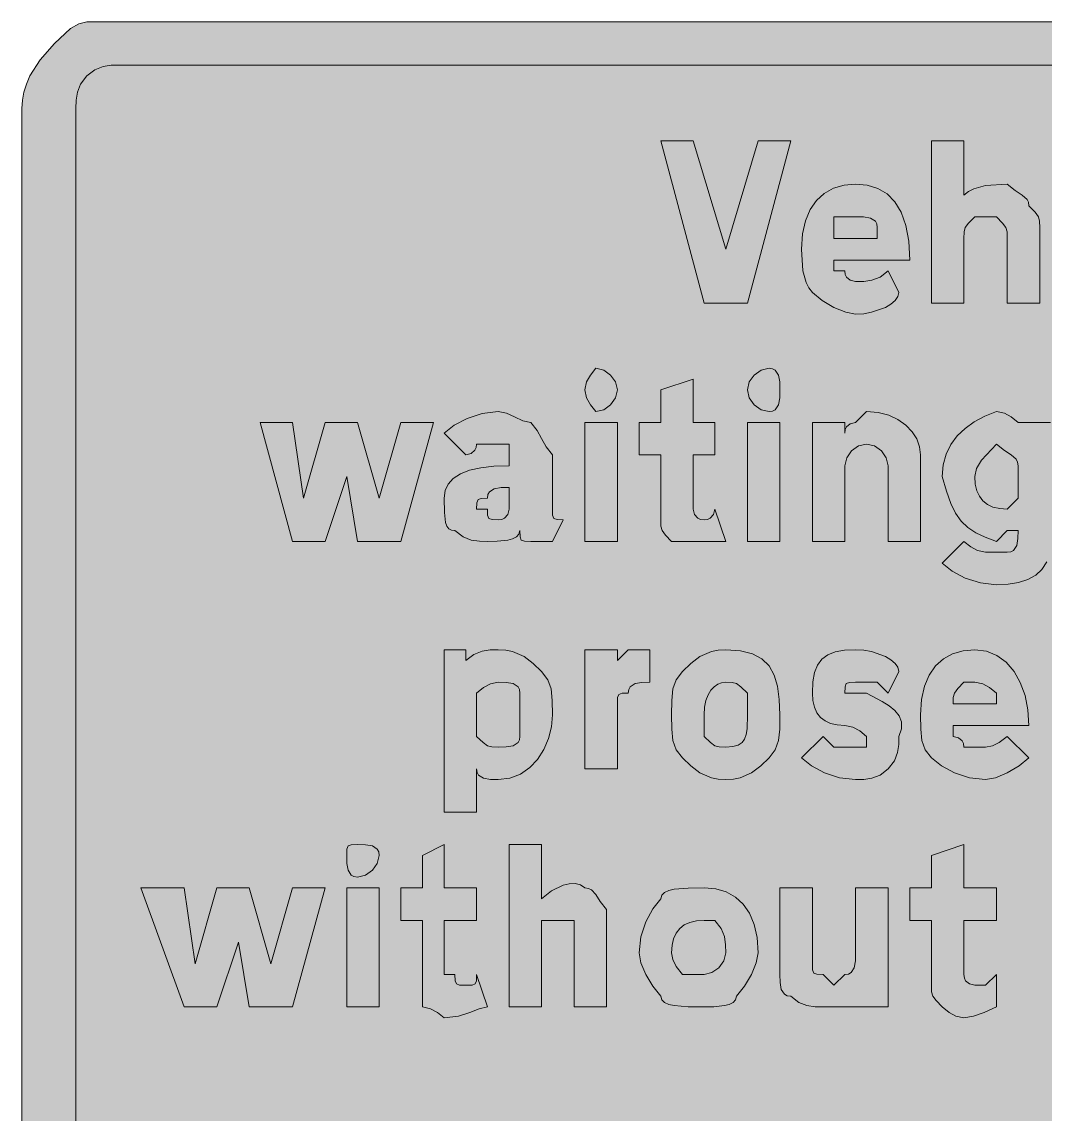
# Model space of a CAD drawing. Header units: metres. Extents: x 169 to 396, y 11 to 263.
# Drawn here: x 168.8 to 282.1, y 141.5 to 262.6 of the extents above; entities that cross this region are included whole.
import ezdxf

# ---------------------------------------------------------------- set-up
doc = ezdxf.new("R2010")
doc.units = ezdxf.units.M
doc.layers.add('FILL_RED_FF0000', color=7, linetype='Continuous', true_color=0xff0000)
doc.layers.add('FILL_WHITE_FFFFFF', color=7, linetype='Continuous', true_color=0xffffff)

msp = doc.modelspace()

# ---------------------------------------------------------------- hatches: boundary and pattern name
at = {"layer": 'FILL_RED_FF0000', "true_color": 0xff0000}
h = msp.add_hatch(color=7, dxfattribs=at)
h.dxf.hatch_style = 1
h.paths.add_polyline_path([(395.55, 16.56), (394.84, 15.68), (394.35, 14.91), (393.86, 14.37), (393.55, 14.21), (393.15, 14.16), (391.35, 12.51), (390.45, 11.97), (389.55, 11.76), (388.65, 11.07), (387.75, 10.71), (386.85, 10.58), (385.95, 10.56), (179.55, 10.56), (178.65, 10.62), (177.75, 10.78), (176.85, 11.07), (175.95, 11.46), (174.15, 12.58), (172.35, 14.16), (171.47, 14.37), (170.7, 14.91), (170.16, 15.68), (169.95, 16.56), (169.76, 17.46), (169.35, 18.36), (168.94, 19.26), (168.75, 20.16), (168.75, 252.96), (168.81, 253.86), (168.98, 254.76), (169.26, 255.66), (169.65, 256.56), (170.78, 258.36), (172.35, 260.16), (174.15, 261.81), (175.05, 262.35), (175.95, 262.56), (179.55, 262.56), (385.95, 262.56), (387.75, 262.52), (389.55, 262.26), (390.45, 261.97), (391.35, 261.55), (392.25, 260.95), (393.15, 260.16), (393.86, 259.26), (394.35, 258.36), (394.84, 257.46), (395.55, 256.56), (395.55, 252.96), (395.55, 20.16), (395.55, 16.56)])
h.paths.add_polyline_path([(174.77, 19.26), (174.9, 18.36), (175.26, 17.46), (175.95, 16.56), (177.15, 16.56), (177.86, 15.87), (178.35, 15.51), (178.84, 15.38), (179.55, 15.36), (385.95, 15.36), (386.85, 15.55), (387.75, 15.96), (388.65, 16.37), (389.55, 16.56), (390.24, 17.46), (390.6, 18.36), (390.73, 19.26), (390.75, 20.16), (390.75, 252.96), (390.73, 253.86), (390.6, 254.76), (390.24, 255.66), (389.55, 256.56), (388.84, 257.25), (388.35, 257.61), (387.86, 257.74), (387.15, 257.76), (385.95, 257.76), (179.55, 257.76), (178.65, 257.74), (177.75, 257.61), (176.85, 257.25), (175.95, 256.56), (175.26, 255.66), (174.9, 254.76), (174.77, 253.86), (174.75, 252.96), (174.75, 20.16), (174.77, 19.26)], flags=16)
h = msp.add_hatch(color=7, dxfattribs=at)
h.dxf.hatch_style = 1
h.paths.add_polyline_path([(246.75, 231.36), (244.35, 231.36), (239.55, 249.36), (243.15, 249.36), (246.75, 237.36), (250.35, 249.36), (253.95, 249.36), (249.15, 231.36), (246.75, 231.36)])
h = msp.add_hatch(color=7, dxfattribs=at)
h.dxf.hatch_style = 1
h.paths.add_polyline_path([(273.65, 243.76), (274.24, 244.05), (275.55, 244.41), (277.95, 244.56), (278.83, 243.85), (279.6, 243.36), (280.14, 242.87), (280.3, 242.56), (280.35, 242.16), (281.04, 241.45), (281.4, 240.96), (281.53, 240.47), (281.55, 239.76), (281.55, 231.36), (277.95, 231.36), (277.95, 238.56), (277.93, 239.27), (277.8, 239.76), (277.44, 240.25), (276.75, 240.96), (275.55, 240.96), (274.35, 240.96), (273.66, 240.25), (273.3, 239.76), (273.17, 239.27), (273.15, 238.56), (273.15, 231.36), (269.55, 231.36), (269.55, 249.36), (273.15, 249.36), (273.15, 243.36), (273.65, 243.76)])
h = msp.add_hatch(color=7, dxfattribs=at)
h.dxf.hatch_style = 1
h.paths.add_polyline_path([(258.75, 234.96), (259.95, 234.96), (260, 234.56), (260.14, 234.27), (260.55, 233.91), (261.15, 233.76), (262.05, 233.78), (262.95, 233.91), (263.85, 234.27), (264.75, 234.96), (265.95, 232.56), (265.84, 232.11), (265.54, 231.68), (265.06, 231.27), (264.45, 230.91), (262.91, 230.37), (262.05, 230.21), (261.15, 230.16), (260.06, 230.37), (258.75, 230.91), (257.44, 231.68), (256.35, 232.56), (255.95, 233.06), (255.66, 233.65), (255.3, 234.96), (255.15, 237.36), (255.26, 239.05), (255.58, 240.51), (256.1, 241.75), (256.8, 242.76), (257.67, 243.55), (258.69, 244.11), (259.86, 244.45), (261.15, 244.56), (262.44, 244.45), (263.61, 244.09), (264.63, 243.48), (265.5, 242.61), (266.2, 241.45), (266.72, 240), (267.04, 238.24), (267.15, 236.16), (258.75, 236.16), (258.75, 234.96)])
h.paths.add_polyline_path([(263.55, 239.76), (263.5, 240.16), (263.34, 240.45), (262.8, 240.81), (262.03, 240.94), (261.15, 240.96), (258.75, 240.96), (258.75, 238.56), (263.55, 238.56), (263.55, 239.76)], flags=16)
h = msp.add_hatch(color=7, dxfattribs=at)
h.dxf.hatch_style = 1
h.paths.add_polyline_path([(234.54, 220.88), (234, 220.11), (233.23, 219.57), (232.35, 219.36), (231.75, 220.11), (231.34, 220.88), (231.15, 221.76), (231.34, 222.64), (231.75, 223.41), (232.35, 224.16), (233.23, 223.95), (234, 223.41), (234.54, 222.64), (234.75, 221.76), (234.54, 220.88)])
h = msp.add_hatch(color=7, dxfattribs=at)
h.dxf.hatch_style = 1
h.paths.add_polyline_path([(252.73, 220.88), (252.6, 220.11), (252.24, 219.57), (251.95, 219.41), (251.55, 219.36), (250.67, 219.57), (249.9, 220.11), (249.36, 220.88), (249.15, 221.76), (249.36, 222.64), (249.9, 223.41), (250.67, 223.95), (251.55, 224.16), (251.95, 224.11), (252.24, 223.95), (252.6, 223.41), (252.73, 222.64), (252.75, 221.76), (252.73, 220.88)])
h = msp.add_hatch(color=7, dxfattribs=at)
h.dxf.hatch_style = 1
h.paths.add_polyline_path([(245.55, 218.16), (245.55, 214.56), (243.15, 214.56), (243.15, 209.76), (243.15, 208.56), (243.3, 207.96), (243.66, 207.55), (243.95, 207.41), (244.35, 207.36), (244.75, 207.41), (245.04, 207.55), (245.4, 207.96), (245.55, 208.56), (246.75, 204.96), (243.15, 204.96), (240.75, 204.96), (240.06, 205.67), (239.7, 206.16), (239.57, 206.65), (239.55, 207.36), (239.55, 214.56), (237.15, 214.56), (237.15, 218.16), (239.55, 218.16), (239.55, 221.76), (243.15, 222.96), (243.15, 218.16), (245.55, 218.16)])
h = msp.add_hatch(color=7, dxfattribs=at)
h.dxf.hatch_style = 1
h.paths.add_polyline_path([(225.15, 204.96), (224.46, 204.98), (224.1, 205.11), (223.97, 205.47), (223.95, 206.16), (223.84, 205.76), (223.56, 205.47), (223.13, 205.25), (222.6, 205.11), (221.42, 204.98), (220.35, 204.96), (219.45, 204.98), (218.55, 205.11), (217.65, 205.47), (216.75, 206.16), (216.35, 206.22), (216.06, 206.38), (215.84, 206.67), (215.7, 207.06), (215.57, 208.18), (215.55, 209.76), (215.66, 210.6), (216, 211.33), (216.56, 211.95), (217.35, 212.46), (218.36, 212.85), (219.6, 213.13), (221.06, 213.3), (222.75, 213.36), (222.75, 214.56), (222.75, 215.76), (221.55, 215.76), (219.15, 215.76), (219.1, 215.36), (218.96, 215.07), (218.55, 214.71), (217.95, 214.56), (215.55, 216.96), (216.66, 217.84), (218.1, 218.61), (219.77, 219.15), (221.55, 219.36), (222.45, 219.17), (223.35, 218.76), (224.25, 218.35), (225.15, 218.16), (225.86, 217.26), (226.35, 216.36), (226.84, 215.46), (227.55, 214.56), (227.55, 208.56), (227.57, 207.87), (227.7, 207.51), (228.06, 207.38), (228.75, 207.36), (227.55, 204.96), (225.15, 204.96)])
h.paths.add_polyline_path([(220.37, 207.87), (220.5, 207.51), (220.86, 207.38), (221.55, 207.36), (221.95, 207.41), (222.24, 207.55), (222.6, 207.96), (222.75, 208.56), (222.75, 210.96), (221.87, 210.94), (221.1, 210.81), (220.56, 210.45), (220.4, 210.16), (220.35, 209.76), (219.66, 209.74), (219.3, 209.61), (219.17, 209.25), (219.15, 208.56), (220.35, 208.56), (220.37, 207.87)], flags=16)
h = msp.add_hatch(color=7, dxfattribs=at)
h.dxf.hatch_style = 1
h.paths.add_polyline_path([(264.75, 204.96), (264.75, 213.36), (264.54, 214.24), (264, 215.01), (263.23, 215.55), (262.35, 215.76), (261.47, 215.55), (260.7, 215.01), (260.16, 214.24), (259.95, 213.36), (259.95, 204.96), (256.35, 204.96), (256.35, 218.16), (259.95, 218.16), (259.95, 216.96), (260, 217.36), (260.14, 217.65), (260.55, 218.01), (261.15, 218.16), (262.35, 219.36), (263.64, 219.25), (264.81, 218.95), (265.83, 218.47), (266.7, 217.86), (267.4, 217.13), (267.92, 216.32), (268.24, 215.46), (268.35, 214.56), (268.35, 204.96), (264.75, 204.96)])
h = msp.add_hatch(color=7, dxfattribs=at)
h.dxf.hatch_style = 1
h.paths.add_polyline_path([(282.32, 202.69), (281.8, 201.86), (281.1, 201.21), (280.23, 200.73), (279.21, 200.4), (278.04, 200.22), (276.75, 200.16), (274.97, 200.37), (273.3, 200.91), (271.86, 201.68), (270.75, 202.56), (273.15, 204.96), (273.9, 204.36), (274.67, 203.95), (275.55, 203.76), (277.95, 203.76), (278.35, 203.81), (278.64, 203.97), (279, 204.51), (279.13, 205.28), (279.15, 206.16), (277.95, 206.16), (276.75, 204.96), (275.51, 205.42), (274.46, 205.92), (273.59, 206.5), (272.85, 207.21), (272.23, 208.09), (271.69, 209.18), (271.2, 210.52), (270.75, 212.16), (270.86, 213.45), (271.18, 214.63), (271.7, 215.7), (272.4, 216.66), (273.27, 217.5), (274.29, 218.23), (275.46, 218.85), (276.75, 219.36), (277.63, 219.17), (278.4, 218.76), (279.15, 218.16), (282.75, 218.16), (282.75, 204.96), (282.64, 203.72), (282.32, 202.69)])
h.paths.add_polyline_path([(278.94, 214.07), (278.4, 214.56), (277.63, 215.05), (276.75, 215.76), (275.1, 213.96), (274.56, 213.06), (274.35, 212.16), (274.41, 211.32), (274.57, 210.58), (274.86, 209.97), (275.25, 209.46), (275.76, 209.07), (276.37, 208.78), (277.11, 208.62), (277.95, 208.56), (279.15, 209.76), (279.15, 210.96), (279.15, 213.36), (279.1, 213.76), (278.94, 214.07)], flags=16)
h = msp.add_hatch(color=7, dxfattribs=at)
h.dxf.hatch_style = 1
h.paths.add_polyline_path([(205.95, 204.96), (204.75, 212.16), (202.35, 204.96), (198.75, 204.96), (195.15, 218.16), (198.75, 218.16), (199.95, 209.76), (202.35, 218.16), (204.75, 218.16), (205.95, 218.16), (208.35, 209.76), (210.75, 218.16), (214.35, 218.16), (210.75, 204.96), (205.95, 204.96)])
h = msp.add_hatch(color=7, dxfattribs=at)
h.dxf.hatch_style = 1
h.paths.add_polyline_path([(231.15, 204.96), (231.15, 218.16), (234.75, 218.16), (234.75, 204.96), (231.15, 204.96)])
h = msp.add_hatch(color=7, dxfattribs=at)
h.dxf.hatch_style = 1
h.paths.add_polyline_path([(249.15, 204.96), (249.15, 218.16), (252.75, 218.16), (252.75, 204.96), (249.15, 204.96)])
h = msp.add_hatch(color=7, dxfattribs=at)
h.dxf.hatch_style = 1
h.paths.add_polyline_path([(227.12, 183.12), (226.6, 181.9), (225.9, 180.81), (225.03, 179.89), (224.01, 179.18), (222.84, 178.72), (221.55, 178.56), (220.67, 178.58), (219.9, 178.71), (219.36, 179.07), (219.2, 179.36), (219.15, 179.76), (219.15, 174.96), (215.55, 174.96), (215.55, 192.96), (217.95, 192.96), (217.95, 191.76), (218.85, 192.45), (219.75, 192.81), (220.65, 192.94), (221.55, 192.96), (222.4, 192.91), (223.14, 192.75), (224.4, 192.21), (225.43, 191.44), (226.35, 190.56), (227.04, 189.64), (227.4, 188.61), (227.53, 187.35), (227.55, 185.76), (227.44, 184.42), (227.12, 183.12)])
h.paths.add_polyline_path([(223.2, 182.31), (223.74, 182.67), (223.9, 182.96), (223.95, 183.36), (223.95, 184.56), (223.95, 186.96), (223.95, 188.16), (223.9, 188.56), (223.74, 188.85), (223.2, 189.21), (222.43, 189.34), (221.55, 189.36), (220.67, 189.17), (219.9, 188.76), (219.15, 188.16), (219.15, 184.56), (219.15, 183.36), (219.86, 182.67), (220.35, 182.31), (220.84, 182.18), (221.55, 182.16), (222.43, 182.18), (223.2, 182.31)], flags=16)
h = msp.add_hatch(color=7, dxfattribs=at)
h.dxf.hatch_style = 1
h.paths.add_polyline_path([(231.15, 192.96), (234.75, 192.96), (234.75, 191.76), (235.95, 192.96), (238.35, 192.96), (238.35, 189.36), (237.47, 189.34), (236.7, 189.21), (236.16, 188.85), (236, 188.56), (235.95, 188.16), (235.26, 188.14), (234.9, 188.01), (234.77, 187.65), (234.75, 186.96), (234.75, 179.76), (231.15, 179.76), (231.15, 192.96)])
h = msp.add_hatch(color=7, dxfattribs=at)
h.dxf.hatch_style = 1
h.paths.add_polyline_path([(252.6, 182.91), (252.24, 181.88), (251.55, 180.96), (250.63, 180.08), (249.6, 179.31), (248.34, 178.77), (247.6, 178.61), (246.75, 178.56), (245.9, 178.61), (245.16, 178.77), (243.9, 179.31), (242.87, 180.08), (241.95, 180.96), (241.26, 181.88), (240.9, 182.91), (240.77, 184.17), (240.75, 185.76), (240.77, 187.35), (240.9, 188.61), (241.26, 189.64), (241.95, 190.56), (242.87, 191.44), (243.9, 192.21), (245.16, 192.75), (245.9, 192.91), (246.75, 192.96), (248.39, 192.85), (249.71, 192.51), (250.76, 191.95), (251.55, 191.16), (252.12, 190.15), (252.49, 188.91), (252.69, 187.45), (252.75, 185.76), (252.73, 184.17), (252.6, 182.91)])
h.paths.add_polyline_path([(248.44, 188.85), (247.95, 189.21), (247.46, 189.34), (246.75, 189.36), (246.3, 189.3), (245.87, 189.13), (245.46, 188.85), (245.1, 188.46), (244.79, 187.95), (244.56, 187.33), (244.4, 186.6), (244.35, 185.76), (244.35, 183.36), (245.06, 182.67), (245.55, 182.31), (246.04, 182.18), (246.75, 182.16), (247.54, 182.22), (248.14, 182.38), (248.56, 182.67), (248.85, 183.06), (249.02, 183.57), (249.11, 184.18), (249.15, 185.76), (249.15, 188.16), (248.44, 188.85)], flags=16)
h = msp.add_hatch(color=7, dxfattribs=at)
h.dxf.hatch_style = 1
h.paths.add_polyline_path([(265.93, 182.46), (265.8, 181.56), (265.44, 180.66), (264.75, 179.76), (263.85, 179.07), (262.95, 178.71), (262.05, 178.58), (261.15, 178.56), (259.37, 178.77), (257.7, 179.31), (256.26, 180.08), (255.15, 180.96), (257.55, 183.36), (258.75, 182.16), (261.15, 182.16), (262.35, 182.16), (262.35, 183.36), (261.6, 183.96), (260.83, 184.37), (259.95, 184.56), (259.11, 184.62), (258.38, 184.78), (257.76, 185.07), (257.25, 185.46), (256.86, 185.97), (256.58, 186.58), (256.41, 187.32), (256.35, 188.16), (256.41, 189.4), (256.59, 190.43), (256.92, 191.26), (257.4, 191.91), (258.05, 192.39), (258.88, 192.72), (259.91, 192.9), (261.15, 192.96), (262.05, 192.91), (262.91, 192.75), (264.45, 192.21), (265.06, 191.85), (265.54, 191.44), (265.84, 191.01), (265.95, 190.56), (264.75, 188.16), (263.55, 189.36), (261.15, 189.36), (260.46, 189.34), (260.1, 189.21), (259.97, 188.85), (259.95, 188.16), (262.35, 188.16), (264.09, 187.24), (264.86, 186.75), (265.5, 186.21), (265.97, 185.62), (266.23, 184.95), (266.24, 184.21), (265.95, 183.36), (265.93, 182.46)])
h = msp.add_hatch(color=7, dxfattribs=at)
h.dxf.hatch_style = 1
h.paths.add_polyline_path([(271.95, 183.36), (272.55, 183.21), (272.96, 182.85), (273.1, 182.56), (273.15, 182.16), (275.55, 182.16), (276.3, 182.31), (277.07, 182.67), (277.95, 183.36), (280.35, 180.96), (279.26, 180.08), (277.95, 179.31), (276.64, 178.77), (275.55, 178.56), (273.77, 178.77), (272.1, 179.31), (270.66, 180.08), (269.55, 180.96), (268.86, 181.88), (268.5, 182.91), (268.37, 184.17), (268.35, 185.76), (268.46, 187.45), (268.78, 188.91), (269.3, 190.15), (270, 191.16), (270.87, 191.95), (271.89, 192.51), (273.06, 192.85), (274.35, 192.96), (275.64, 192.8), (276.81, 192.32), (277.83, 191.57), (278.7, 190.56), (279.4, 189.33), (279.92, 187.9), (280.24, 186.3), (280.35, 184.56), (271.95, 184.56), (271.95, 183.36)])
h.paths.add_polyline_path([(276.75, 188.16), (276, 188.76), (275.23, 189.17), (274.35, 189.36), (273.15, 189.36), (272.46, 188.65), (272.1, 188.16), (271.97, 187.67), (271.95, 186.96), (276.75, 186.96), (276.75, 188.16)], flags=16)
h = msp.add_hatch(color=7, dxfattribs=at)
h.dxf.hatch_style = 1
h.paths.add_polyline_path([(208.14, 169.28), (207.6, 168.51), (206.83, 167.97), (205.95, 167.76), (205.55, 167.81), (205.26, 167.97), (204.9, 168.51), (204.77, 169.28), (204.75, 170.16), (204.77, 170.85), (204.9, 171.21), (205.26, 171.34), (205.95, 171.36), (206.83, 171.34), (207.6, 171.21), (208.14, 170.85), (208.3, 170.56), (208.35, 170.16), (208.14, 169.28)])
h = msp.add_hatch(color=7, dxfattribs=at)
h.dxf.hatch_style = 1
h.paths.add_polyline_path([(219.15, 166.56), (219.15, 162.96), (215.55, 162.96), (215.55, 156.96), (216.75, 156.96), (216.77, 156.27), (216.9, 155.91), (217.26, 155.78), (217.95, 155.76), (218.64, 155.78), (219, 155.91), (219.13, 156.27), (219.15, 156.96), (220.35, 153.36), (219.43, 153.17), (218.4, 152.76), (217.14, 152.35), (215.55, 152.16), (214.8, 152.76), (214.03, 153.17), (213.15, 153.36), (213.15, 155.76), (213.15, 162.96), (210.75, 162.96), (210.75, 166.56), (213.15, 166.56), (213.15, 170.16), (215.55, 171.36), (215.55, 166.56), (219.15, 166.56)])
h = msp.add_hatch(color=7, dxfattribs=at)
h.dxf.hatch_style = 1
h.paths.add_polyline_path([(227.44, 166.22), (228.75, 166.86), (229.42, 167.02), (230.06, 167.05), (230.65, 166.9), (231.15, 166.56), (231.55, 166.51), (231.86, 166.35), (232.35, 165.81), (232.84, 165.04), (233.55, 164.16), (233.55, 161.76), (233.55, 153.36), (229.95, 153.36), (229.95, 161.76), (229.95, 162.96), (228.75, 162.96), (226.35, 162.96), (226.35, 161.76), (226.35, 153.36), (222.75, 153.36), (222.75, 171.36), (226.35, 171.36), (226.35, 165.36), (227.44, 166.22)])
h = msp.add_hatch(color=7, dxfattribs=at)
h.dxf.hatch_style = 1
h.paths.add_polyline_path([(276.75, 166.56), (276.75, 162.96), (273.15, 162.96), (273.15, 156.96), (273.2, 156.56), (273.34, 156.27), (273.75, 155.91), (274.35, 155.76), (275.55, 155.76), (276.75, 156.96), (276.75, 153.36), (275.4, 152.76), (274.22, 152.35), (273.15, 152.16), (272.27, 152.35), (271.5, 152.76), (270.75, 153.36), (270.06, 154.07), (269.7, 154.56), (269.57, 155.05), (269.55, 155.76), (269.55, 162.96), (267.15, 162.96), (267.15, 166.56), (269.55, 166.56), (269.55, 170.16), (273.15, 171.36), (273.15, 166.56), (276.75, 166.56)])
h = msp.add_hatch(color=7, dxfattribs=at)
h.dxf.hatch_style = 1
h.paths.add_polyline_path([(193.95, 153.36), (192.75, 160.56), (190.35, 153.36), (186.75, 153.36), (181.95, 166.56), (186.75, 166.56), (187.95, 158.16), (190.35, 166.56), (192.75, 166.56), (193.95, 166.56), (196.35, 158.16), (198.75, 166.56), (202.35, 166.56), (198.75, 153.36), (193.95, 153.36)])
h = msp.add_hatch(color=7, dxfattribs=at)
h.dxf.hatch_style = 1
h.paths.add_polyline_path([(204.75, 153.36), (204.75, 166.56), (208.35, 166.56), (208.35, 153.36), (204.75, 153.36)])
h = msp.add_hatch(color=7, dxfattribs=at)
h.dxf.hatch_style = 1
h.paths.add_polyline_path([(249.6, 156.96), (248.83, 155.65), (247.95, 154.56), (247.84, 154.16), (247.56, 153.87), (247.13, 153.65), (246.6, 153.51), (245.42, 153.38), (244.35, 153.36), (242.59, 153.38), (241.05, 153.51), (240.44, 153.65), (239.96, 153.87), (239.66, 154.16), (239.55, 154.56), (238.67, 155.65), (237.9, 156.96), (237.36, 158.27), (237.15, 159.36), (237.36, 161.14), (237.9, 162.81), (238.67, 164.25), (239.55, 165.36), (239.66, 165.76), (239.96, 166.05), (240.44, 166.27), (241.05, 166.41), (242.59, 166.54), (244.35, 166.56), (245.64, 166.45), (246.81, 166.11), (247.83, 165.55), (248.7, 164.76), (249.4, 163.75), (249.92, 162.51), (250.24, 161.05), (250.35, 159.36), (250.14, 158.27), (249.6, 156.96)])
h.paths.add_polyline_path([(246.6, 161.16), (246.24, 162.06), (245.55, 162.96), (244.35, 162.96), (243.51, 162.9), (242.77, 162.73), (242.16, 162.45), (241.65, 162.06), (241.26, 161.55), (240.97, 160.93), (240.81, 160.2), (240.75, 159.36), (240.9, 158.61), (241.26, 157.84), (241.95, 156.96), (244.35, 156.96), (245.23, 157.17), (246, 157.71), (246.54, 158.48), (246.75, 159.36), (246.73, 160.26), (246.6, 161.16)], flags=16)
h = msp.add_hatch(color=7, dxfattribs=at)
h.dxf.hatch_style = 1
h.paths.add_polyline_path([(264.75, 166.56), (264.75, 153.36), (261.15, 153.36), (259.95, 153.36), (257.55, 153.36), (256.65, 153.38), (255.75, 153.51), (254.85, 153.87), (253.95, 154.56), (253.55, 154.61), (253.26, 154.77), (252.9, 155.31), (252.77, 156.08), (252.75, 156.96), (252.75, 166.56), (256.35, 166.56), (256.35, 158.16), (256.37, 157.47), (256.5, 157.11), (256.86, 156.98), (257.55, 156.96), (258.75, 155.76), (259.95, 156.96), (260.35, 157.01), (260.64, 157.17), (261, 157.71), (261.13, 158.48), (261.15, 159.36), (261.15, 166.56), (264.75, 166.56)])
at = {"layer": 'FILL_WHITE_FFFFFF', "true_color": 0xffffff}
h = msp.add_hatch(color=7, dxfattribs=at)
h.dxf.hatch_style = 1
h.paths.add_polyline_path([(174.75, 252.96), (174.77, 253.86), (174.9, 254.76), (175.26, 255.66), (175.95, 256.56), (176.85, 257.25), (177.75, 257.61), (178.65, 257.74), (179.55, 257.76), (385.95, 257.76), (387.15, 257.76), (387.86, 257.74), (388.35, 257.61), (388.84, 257.25), (389.55, 256.56), (390.75, 255.36), (390.75, 252.96), (390.75, 20.16), (390.73, 19.26), (390.6, 18.36), (390.24, 17.46), (389.55, 16.56), (387.15, 16.56), (387.1, 16.16), (386.96, 15.87), (386.55, 15.51), (385.95, 15.36), (179.55, 15.36), (178.31, 15.47), (177.28, 15.77), (176.45, 16.25), (175.8, 16.86), (175.32, 17.59), (174.99, 18.4), (174.81, 19.26), (174.75, 20.16), (174.75, 252.96)])

# ---------------------------------------------------------------- linework, layer by layer
at = {"layer": 'FILL_RED_FF0000', "lineweight": 0, "true_color": 0xff0000}
for points in [[(168.75, 20.16), (168.75, 252.96), (168.81, 253.86), (168.98, 254.76), (169.26, 255.66), (169.65, 256.56), (170.78, 258.36), (172.35, 260.16), (174.15, 261.81), (175.05, 262.35), (175.95, 262.56), (179.55, 262.56), (385.95, 262.56)], [(390.75, 20.16), (390.75, 252.96), (390.73, 253.86), (390.6, 254.76), (390.24, 255.66), (389.55, 256.56), (388.84, 257.25), (388.35, 257.61), (387.86, 257.74), (387.15, 257.76), (385.95, 257.76), (179.55, 257.76), (178.65, 257.74), (177.75, 257.61), (176.85, 257.25), (175.95, 256.56), (175.26, 255.66), (174.9, 254.76), (174.77, 253.86), (174.75, 252.96), (174.75, 20.16)], [(282.32, 202.69), (281.8, 201.86), (281.1, 201.21), (280.23, 200.73), (279.21, 200.4), (278.04, 200.22), (276.75, 200.16), (274.97, 200.37), (273.3, 200.91), (271.86, 201.68), (270.75, 202.56), (273.15, 204.96), (273.9, 204.36), (274.67, 203.95), (275.55, 203.76), (277.95, 203.76), (278.35, 203.81), (278.64, 203.97), (279, 204.51), (279.13, 205.28), (279.15, 206.16), (277.95, 206.16), (276.75, 204.96), (275.51, 205.42), (274.46, 205.92), (273.59, 206.5), (272.85, 207.21), (272.23, 208.09), (271.69, 209.18), (271.2, 210.52), (270.75, 212.16), (270.86, 213.45), (271.18, 214.63), (271.7, 215.7), (272.4, 216.66), (273.27, 217.5), (274.29, 218.23), (275.46, 218.85), (276.75, 219.36), (277.63, 219.17), (278.4, 218.76), (279.15, 218.16), (282.75, 218.16)]]:
    msp.add_lwpolyline(points, dxfattribs=at)
for points in [[(246.75, 231.36), (244.35, 231.36), (239.55, 249.36), (243.15, 249.36), (246.75, 237.36), (250.35, 249.36), (253.95, 249.36), (249.15, 231.36)], [(273.65, 243.76), (274.24, 244.05), (275.55, 244.41), (277.95, 244.56), (278.83, 243.85), (279.6, 243.36), (280.14, 242.87), (280.3, 242.56), (280.35, 242.16), (281.04, 241.45), (281.4, 240.96), (281.53, 240.47), (281.55, 239.76), (281.55, 231.36), (277.95, 231.36), (277.95, 238.56), (277.93, 239.27), (277.8, 239.76), (277.44, 240.25), (276.75, 240.96), (275.55, 240.96), (274.35, 240.96), (273.66, 240.25), (273.3, 239.76), (273.17, 239.27), (273.15, 238.56), (273.15, 231.36), (269.55, 231.36), (269.55, 249.36), (273.15, 249.36), (273.15, 243.36)], [(258.75, 234.96), (259.95, 234.96), (260, 234.56), (260.14, 234.27), (260.55, 233.91), (261.15, 233.76), (262.05, 233.78), (262.95, 233.91), (263.85, 234.27), (264.75, 234.96), (265.95, 232.56), (265.84, 232.11), (265.54, 231.68), (265.06, 231.27), (264.45, 230.91), (262.91, 230.37), (262.05, 230.21), (261.15, 230.16), (260.06, 230.37), (258.75, 230.91), (257.44, 231.68), (256.35, 232.56), (255.95, 233.06), (255.66, 233.65), (255.3, 234.96), (255.15, 237.36), (255.26, 239.05), (255.58, 240.51), (256.1, 241.75), (256.8, 242.76), (257.67, 243.55), (258.69, 244.11), (259.86, 244.45), (261.15, 244.56), (262.44, 244.45), (263.61, 244.09), (264.63, 243.48), (265.5, 242.61), (266.2, 241.45), (266.72, 240), (267.04, 238.24), (267.15, 236.16), (258.75, 236.16)], [(263.55, 239.76), (263.5, 240.16), (263.34, 240.45), (262.8, 240.81), (262.03, 240.94), (261.15, 240.96), (258.75, 240.96), (258.75, 238.56), (263.55, 238.56)], [(234.54, 220.88), (234, 220.11), (233.23, 219.57), (232.35, 219.36), (231.75, 220.11), (231.34, 220.88), (231.15, 221.76), (231.34, 222.64), (231.75, 223.41), (232.35, 224.16), (233.23, 223.95), (234, 223.41), (234.54, 222.64), (234.75, 221.76)], [(252.73, 220.88), (252.6, 220.11), (252.24, 219.57), (251.95, 219.41), (251.55, 219.36), (250.67, 219.57), (249.9, 220.11), (249.36, 220.88), (249.15, 221.76), (249.36, 222.64), (249.9, 223.41), (250.67, 223.95), (251.55, 224.16), (251.95, 224.11), (252.24, 223.95), (252.6, 223.41), (252.73, 222.64), (252.75, 221.76)], [(245.55, 218.16), (245.55, 214.56), (243.15, 214.56), (243.15, 209.76), (243.15, 208.56), (243.3, 207.96), (243.66, 207.55), (243.95, 207.41), (244.35, 207.36), (244.75, 207.41), (245.04, 207.55), (245.4, 207.96), (245.55, 208.56), (246.75, 204.96), (243.15, 204.96), (240.75, 204.96), (240.06, 205.67), (239.7, 206.16), (239.57, 206.65), (239.55, 207.36), (239.55, 214.56), (237.15, 214.56), (237.15, 218.16), (239.55, 218.16), (239.55, 221.76), (243.15, 222.96), (243.15, 218.16)], [(225.15, 204.96), (224.46, 204.98), (224.1, 205.11), (223.97, 205.47), (223.95, 206.16), (223.84, 205.76), (223.56, 205.47), (223.13, 205.25), (222.6, 205.11), (221.42, 204.98), (220.35, 204.96), (219.45, 204.98), (218.55, 205.11), (217.65, 205.47), (216.75, 206.16), (216.35, 206.22), (216.06, 206.38), (215.84, 206.67), (215.7, 207.06), (215.57, 208.18), (215.55, 209.76), (215.66, 210.6), (216, 211.33), (216.56, 211.95), (217.35, 212.46), (218.36, 212.85), (219.6, 213.13), (221.06, 213.3), (222.75, 213.36), (222.75, 214.56), (222.75, 215.76), (221.55, 215.76), (219.15, 215.76), (219.1, 215.36), (218.96, 215.07), (218.55, 214.71), (217.95, 214.56), (215.55, 216.96), (216.66, 217.84), (218.1, 218.61), (219.77, 219.15), (221.55, 219.36), (222.45, 219.17), (223.35, 218.76), (224.25, 218.35), (225.15, 218.16), (225.86, 217.26), (226.35, 216.36), (226.84, 215.46), (227.55, 214.56), (227.55, 208.56), (227.57, 207.87), (227.7, 207.51), (228.06, 207.38), (228.75, 207.36), (227.55, 204.96)], [(264.75, 204.96), (264.75, 213.36), (264.54, 214.24), (264, 215.01), (263.23, 215.55), (262.35, 215.76), (261.47, 215.55), (260.7, 215.01), (260.16, 214.24), (259.95, 213.36), (259.95, 204.96), (256.35, 204.96), (256.35, 218.16), (259.95, 218.16), (259.95, 216.96), (260, 217.36), (260.14, 217.65), (260.55, 218.01), (261.15, 218.16), (262.35, 219.36), (263.64, 219.25), (264.81, 218.95), (265.83, 218.47), (266.7, 217.86), (267.4, 217.13), (267.92, 216.32), (268.24, 215.46), (268.35, 214.56), (268.35, 204.96)], [(205.95, 204.96), (204.75, 212.16), (202.35, 204.96), (198.75, 204.96), (195.15, 218.16), (198.75, 218.16), (199.95, 209.76), (202.35, 218.16), (204.75, 218.16), (205.95, 218.16), (208.35, 209.76), (210.75, 218.16), (214.35, 218.16), (210.75, 204.96)], [(231.15, 204.96), (231.15, 218.16), (234.75, 218.16), (234.75, 204.96)], [(249.15, 204.96), (249.15, 218.16), (252.75, 218.16), (252.75, 204.96)], [(278.94, 214.07), (278.4, 214.56), (277.63, 215.05), (276.75, 215.76), (275.1, 213.96), (274.56, 213.06), (274.35, 212.16), (274.41, 211.32), (274.57, 210.58), (274.86, 209.97), (275.25, 209.46), (275.76, 209.07), (276.37, 208.78), (277.11, 208.62), (277.95, 208.56), (279.15, 209.76), (279.15, 210.96), (279.15, 213.36), (279.1, 213.76)], [(220.37, 207.87), (220.5, 207.51), (220.86, 207.38), (221.55, 207.36), (221.95, 207.41), (222.24, 207.55), (222.6, 207.96), (222.75, 208.56), (222.75, 210.96), (221.87, 210.94), (221.1, 210.81), (220.56, 210.45), (220.4, 210.16), (220.35, 209.76), (219.66, 209.74), (219.3, 209.61), (219.17, 209.25), (219.15, 208.56), (220.35, 208.56)], [(227.12, 183.12), (226.6, 181.9), (225.9, 180.81), (225.03, 179.89), (224.01, 179.18), (222.84, 178.72), (221.55, 178.56), (220.67, 178.58), (219.9, 178.71), (219.36, 179.07), (219.2, 179.36), (219.15, 179.76), (219.15, 174.96), (215.55, 174.96), (215.55, 192.96), (217.95, 192.96), (217.95, 191.76), (218.85, 192.45), (219.75, 192.81), (220.65, 192.94), (221.55, 192.96), (222.4, 192.91), (223.14, 192.75), (224.4, 192.21), (225.43, 191.44), (226.35, 190.56), (227.04, 189.64), (227.4, 188.61), (227.53, 187.35), (227.55, 185.76), (227.44, 184.42)], [(231.15, 192.96), (234.75, 192.96), (234.75, 191.76), (235.95, 192.96), (238.35, 192.96), (238.35, 189.36), (237.47, 189.34), (236.7, 189.21), (236.16, 188.85), (236, 188.56), (235.95, 188.16), (235.26, 188.14), (234.9, 188.01), (234.77, 187.65), (234.75, 186.96), (234.75, 179.76), (231.15, 179.76)], [(252.6, 182.91), (252.24, 181.88), (251.55, 180.96), (250.63, 180.08), (249.6, 179.31), (248.34, 178.77), (247.6, 178.61), (246.75, 178.56), (245.9, 178.61), (245.16, 178.77), (243.9, 179.31), (242.87, 180.08), (241.95, 180.96), (241.26, 181.88), (240.9, 182.91), (240.77, 184.17), (240.75, 185.76), (240.77, 187.35), (240.9, 188.61), (241.26, 189.64), (241.95, 190.56), (242.87, 191.44), (243.9, 192.21), (245.16, 192.75), (245.9, 192.91), (246.75, 192.96), (248.39, 192.85), (249.71, 192.51), (250.76, 191.95), (251.55, 191.16), (252.12, 190.15), (252.49, 188.91), (252.69, 187.45), (252.75, 185.76), (252.73, 184.17)], [(265.93, 182.46), (265.8, 181.56), (265.44, 180.66), (264.75, 179.76), (263.85, 179.07), (262.95, 178.71), (262.05, 178.58), (261.15, 178.56), (259.37, 178.77), (257.7, 179.31), (256.26, 180.08), (255.15, 180.96), (257.55, 183.36), (258.75, 182.16), (261.15, 182.16), (262.35, 182.16), (262.35, 183.36), (261.6, 183.96), (260.83, 184.37), (259.95, 184.56), (259.11, 184.62), (258.38, 184.78), (257.76, 185.07), (257.25, 185.46), (256.86, 185.97), (256.58, 186.58), (256.41, 187.32), (256.35, 188.16), (256.41, 189.4), (256.59, 190.43), (256.92, 191.26), (257.4, 191.91), (258.05, 192.39), (258.88, 192.72), (259.91, 192.9), (261.15, 192.96), (262.05, 192.91), (262.91, 192.75), (264.45, 192.21), (265.06, 191.85), (265.54, 191.44), (265.84, 191.01), (265.95, 190.56), (264.75, 188.16), (263.55, 189.36), (261.15, 189.36), (260.46, 189.34), (260.1, 189.21), (259.97, 188.85), (259.95, 188.16), (262.35, 188.16), (264.09, 187.24), (264.86, 186.75), (265.5, 186.21), (265.97, 185.62), (266.23, 184.95), (266.24, 184.21), (265.95, 183.36)], [(271.95, 183.36), (272.55, 183.21), (272.96, 182.85), (273.1, 182.56), (273.15, 182.16), (275.55, 182.16), (276.3, 182.31), (277.07, 182.67), (277.95, 183.36), (280.35, 180.96), (279.26, 180.08), (277.95, 179.31), (276.64, 178.77), (275.55, 178.56), (273.77, 178.77), (272.1, 179.31), (270.66, 180.08), (269.55, 180.96), (268.86, 181.88), (268.5, 182.91), (268.37, 184.17), (268.35, 185.76), (268.46, 187.45), (268.78, 188.91), (269.3, 190.15), (270, 191.16), (270.87, 191.95), (271.89, 192.51), (273.06, 192.85), (274.35, 192.96), (275.64, 192.8), (276.81, 192.32), (277.83, 191.57), (278.7, 190.56), (279.4, 189.33), (279.92, 187.9), (280.24, 186.3), (280.35, 184.56), (271.95, 184.56)], [(223.2, 182.31), (223.74, 182.67), (223.9, 182.96), (223.95, 183.36), (223.95, 184.56), (223.95, 186.96), (223.95, 188.16), (223.9, 188.56), (223.74, 188.85), (223.2, 189.21), (222.43, 189.34), (221.55, 189.36), (220.67, 189.17), (219.9, 188.76), (219.15, 188.16), (219.15, 184.56), (219.15, 183.36), (219.86, 182.67), (220.35, 182.31), (220.84, 182.18), (221.55, 182.16), (222.43, 182.18)], [(248.44, 188.85), (247.95, 189.21), (247.46, 189.34), (246.75, 189.36), (246.3, 189.3), (245.87, 189.13), (245.46, 188.85), (245.1, 188.46), (244.79, 187.95), (244.56, 187.33), (244.4, 186.6), (244.35, 185.76), (244.35, 183.36), (245.06, 182.67), (245.55, 182.31), (246.04, 182.18), (246.75, 182.16), (247.54, 182.22), (248.14, 182.38), (248.56, 182.67), (248.85, 183.06), (249.02, 183.57), (249.11, 184.18), (249.15, 185.76), (249.15, 188.16)], [(276.75, 188.16), (276, 188.76), (275.23, 189.17), (274.35, 189.36), (273.15, 189.36), (272.46, 188.65), (272.1, 188.16), (271.97, 187.67), (271.95, 186.96), (276.75, 186.96)], [(208.14, 169.28), (207.6, 168.51), (206.83, 167.97), (205.95, 167.76), (205.55, 167.81), (205.26, 167.97), (204.9, 168.51), (204.77, 169.28), (204.75, 170.16), (204.77, 170.85), (204.9, 171.21), (205.26, 171.34), (205.95, 171.36), (206.83, 171.34), (207.6, 171.21), (208.14, 170.85), (208.3, 170.56), (208.35, 170.16)], [(219.15, 166.56), (219.15, 162.96), (215.55, 162.96), (215.55, 156.96), (216.75, 156.96), (216.77, 156.27), (216.9, 155.91), (217.26, 155.78), (217.95, 155.76), (218.64, 155.78), (219, 155.91), (219.13, 156.27), (219.15, 156.96), (220.35, 153.36), (219.43, 153.17), (218.4, 152.76), (217.14, 152.35), (215.55, 152.16), (214.8, 152.76), (214.03, 153.17), (213.15, 153.36), (213.15, 155.76), (213.15, 162.96), (210.75, 162.96), (210.75, 166.56), (213.15, 166.56), (213.15, 170.16), (215.55, 171.36), (215.55, 166.56)], [(227.44, 166.22), (228.75, 166.86), (229.42, 167.02), (230.06, 167.05), (230.65, 166.9), (231.15, 166.56), (231.55, 166.51), (231.86, 166.35), (232.35, 165.81), (232.84, 165.04), (233.55, 164.16), (233.55, 161.76), (233.55, 153.36), (229.95, 153.36), (229.95, 161.76), (229.95, 162.96), (228.75, 162.96), (226.35, 162.96), (226.35, 161.76), (226.35, 153.36), (222.75, 153.36), (222.75, 171.36), (226.35, 171.36), (226.35, 165.36)], [(276.75, 166.56), (276.75, 162.96), (273.15, 162.96), (273.15, 156.96), (273.2, 156.56), (273.34, 156.27), (273.75, 155.91), (274.35, 155.76), (275.55, 155.76), (276.75, 156.96), (276.75, 153.36), (275.4, 152.76), (274.22, 152.35), (273.15, 152.16), (272.27, 152.35), (271.5, 152.76), (270.75, 153.36), (270.06, 154.07), (269.7, 154.56), (269.57, 155.05), (269.55, 155.76), (269.55, 162.96), (267.15, 162.96), (267.15, 166.56), (269.55, 166.56), (269.55, 170.16), (273.15, 171.36), (273.15, 166.56)], [(193.95, 153.36), (192.75, 160.56), (190.35, 153.36), (186.75, 153.36), (181.95, 166.56), (186.75, 166.56), (187.95, 158.16), (190.35, 166.56), (192.75, 166.56), (193.95, 166.56), (196.35, 158.16), (198.75, 166.56), (202.35, 166.56), (198.75, 153.36)], [(204.75, 153.36), (204.75, 166.56), (208.35, 166.56), (208.35, 153.36)], [(249.6, 156.96), (248.83, 155.65), (247.95, 154.56), (247.84, 154.16), (247.56, 153.87), (247.13, 153.65), (246.6, 153.51), (245.42, 153.38), (244.35, 153.36), (242.59, 153.38), (241.05, 153.51), (240.44, 153.65), (239.96, 153.87), (239.66, 154.16), (239.55, 154.56), (238.67, 155.65), (237.9, 156.96), (237.36, 158.27), (237.15, 159.36), (237.36, 161.14), (237.9, 162.81), (238.67, 164.25), (239.55, 165.36), (239.66, 165.76), (239.96, 166.05), (240.44, 166.27), (241.05, 166.41), (242.59, 166.54), (244.35, 166.56), (245.64, 166.45), (246.81, 166.11), (247.83, 165.55), (248.7, 164.76), (249.4, 163.75), (249.92, 162.51), (250.24, 161.05), (250.35, 159.36), (250.14, 158.27)], [(264.75, 166.56), (264.75, 153.36), (261.15, 153.36), (259.95, 153.36), (257.55, 153.36), (256.65, 153.38), (255.75, 153.51), (254.85, 153.87), (253.95, 154.56), (253.55, 154.61), (253.26, 154.77), (252.9, 155.31), (252.77, 156.08), (252.75, 156.96), (252.75, 166.56), (256.35, 166.56), (256.35, 158.16), (256.37, 157.47), (256.5, 157.11), (256.86, 156.98), (257.55, 156.96), (258.75, 155.76), (259.95, 156.96), (260.35, 157.01), (260.64, 157.17), (261, 157.71), (261.13, 158.48), (261.15, 159.36), (261.15, 166.56)], [(246.6, 161.16), (246.24, 162.06), (245.55, 162.96), (244.35, 162.96), (243.51, 162.9), (242.77, 162.73), (242.16, 162.45), (241.65, 162.06), (241.26, 161.55), (240.97, 160.93), (240.81, 160.2), (240.75, 159.36), (240.9, 158.61), (241.26, 157.84), (241.95, 156.96), (244.35, 156.96), (245.23, 157.17), (246, 157.71), (246.54, 158.48), (246.75, 159.36), (246.73, 160.26)]]:
    msp.add_lwpolyline(points, close=True, dxfattribs=at)
at = {"layer": 'FILL_WHITE_FFFFFF', "lineweight": 0, "true_color": 0xffffff}
msp.add_lwpolyline([(174.75, 20.16), (174.75, 252.96), (174.77, 253.86), (174.9, 254.76), (175.26, 255.66), (175.95, 256.56), (176.85, 257.25), (177.75, 257.61), (178.65, 257.74), (179.55, 257.76), (385.95, 257.76), (387.15, 257.76), (387.86, 257.74), (388.35, 257.61), (388.84, 257.25), (389.55, 256.56), (390.75, 255.36), (390.75, 252.96), (390.75, 20.16)], dxfattribs=at)

doc.saveas('drawing.dxf')
